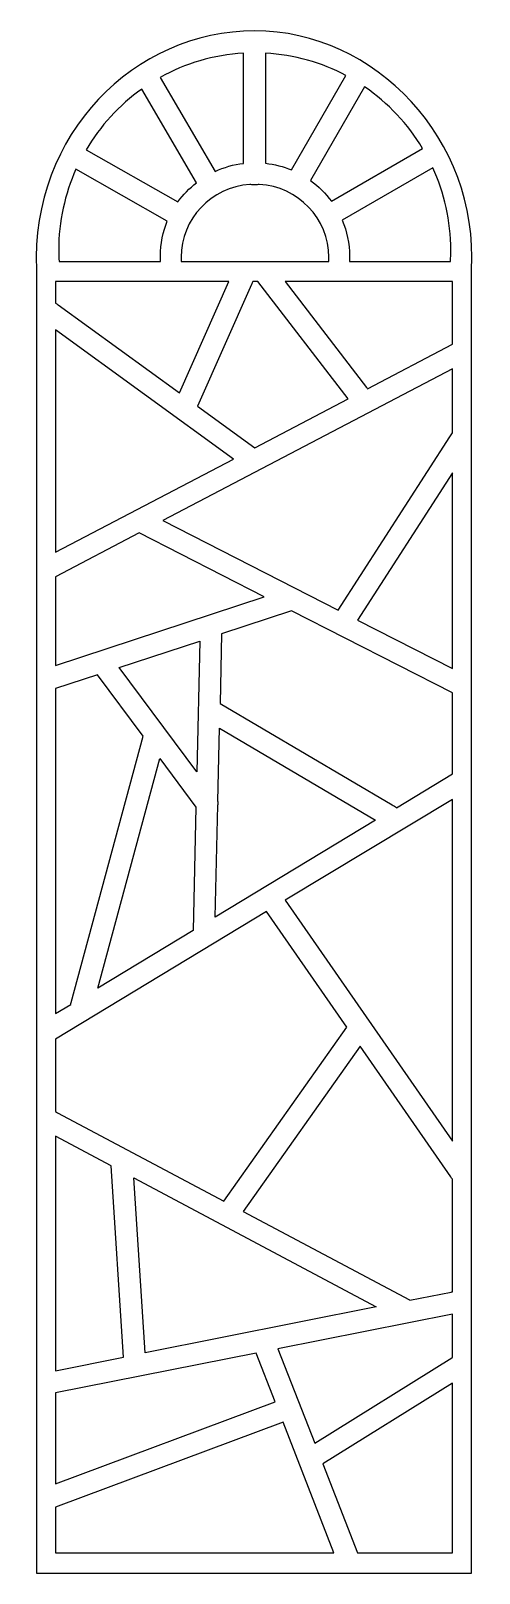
# Model space of a CAD drawing. Header units: centimetres. Extents: x -1.25 to 1.27, y -4.33 to 4.33.
import ezdxf

# ---------------------------------------------------------------- set-up
doc = ezdxf.new("R2010")
doc.units = ezdxf.units.CM
doc.header["$MEASUREMENT"] = 0
doc.layers.add('Layer 1', color=7, linetype='Continuous')

msp = doc.modelspace()

# ---------------------------------------------------------------- linework, layer by layer
at = {"layer": 'Layer 1', "color": 177}
for points, knots in [([(0.00435, 4.33143), (0.68019, 4.33143), (1.26538, 3.72215), (1.22156, 2.98914), (1.22156, 2.98914), (1.22156, 0.56423), (1.22156, -1.89403), (1.22156, -4.33142), (1.22156, -4.33142), (1.22156, -4.33142), (-1.22269, -4.33142), (-1.22269, -4.33142), (-1.22269, -4.33142), (-1.22269, -1.89445), (-1.22269, 0.56641), (-1.22269, 2.98914), (-1.22269, 2.98914), (-1.25399, 3.75365), (-0.67148, 4.33143), (0.00435, 4.33143)], [0, 0, 0, 0, 0.1666667, 0.1666667, 0.1666667, 0.1666667, 0.3333333, 0.3333333, 0.3333333, 0.3333333, 0.5, 0.5, 0.5, 0.5, 0.6666667, 0.6666667, 0.6666667, 0.6666667, 1, 1, 1, 1]), ([(-0.52726, 4.06979), (-0.38675, 4.14814), (-0.2276, 4.19646), (-0.05845, 4.20612), (-0.05845, 4.20612), (-0.05845, 4.20612), (-0.05845, 3.58725), (-0.05845, 3.58725), (-0.05845, 3.58725), (-0.11487, 3.58053), (-0.16863, 3.56501), (-0.21825, 3.54214), (-0.21825, 3.54214), (-0.21825, 3.54214), (-0.52726, 4.06979), (-0.52726, 4.06979)], [0, 0, 0, 0, 0.2, 0.2, 0.2, 0.2, 0.4, 0.4, 0.4, 0.4, 0.6, 0.6, 0.6, 0.6, 1, 1, 1, 1]), ([(0.06394, 4.20632), (0.22673, 4.19751), (0.38031, 4.15284), (0.51704, 4.08009), (0.51704, 4.08009), (0.51704, 4.08009), (0.21103, 3.55009), (0.21103, 3.55009), (0.21103, 3.55009), (0.21103, 3.55009), (0.21099, 3.55002), (0.21099, 3.55002), (0.21099, 3.55002), (0.1649, 3.56925), (0.11551, 3.58222), (0.06394, 3.58785), (0.06394, 3.58785), (0.06394, 3.58785), (0.06394, 4.20632), (0.06394, 4.20632)], [0, 0, 0, 0, 0.1666667, 0.1666667, 0.1666667, 0.1666667, 0.3333333, 0.3333333, 0.3333333, 0.3333333, 0.5, 0.5, 0.5, 0.5, 0.6666667, 0.6666667, 0.6666667, 0.6666667, 1, 1, 1, 1]), ([(-0.94372, 3.66305), (-0.86426, 3.79767), (-0.75731, 3.9141), (-0.63075, 4.00437), (-0.63075, 4.00437), (-0.63075, 4.00437), (-0.32279, 3.4785), (-0.32279, 3.4785), (-0.32279, 3.4785), (-0.36257, 3.44753), (-0.39781, 3.41108), (-0.42728, 3.37033), (-0.42728, 3.37033), (-0.42728, 3.37033), (-0.94372, 3.66305), (-0.94372, 3.66305)], [0, 0, 0, 0, 0.2, 0.2, 0.2, 0.2, 0.4, 0.4, 0.4, 0.4, 0.6, 0.6, 0.6, 0.6, 1, 1, 1, 1]), ([(0.6219, 4.01663), (0.75364, 3.92649), (0.86508, 3.80842), (0.94774, 3.671), (0.94774, 3.671), (0.94774, 3.671), (0.43539, 3.37387), (0.43539, 3.37387), (0.43539, 3.37387), (0.40261, 3.4184), (0.36294, 3.45768), (0.31793, 3.49016), (0.31793, 3.49016), (0.31793, 3.49016), (0.6219, 4.01663), (0.6219, 4.01663)], [0, 0, 0, 0, 0.2, 0.2, 0.2, 0.2, 0.4, 0.4, 0.4, 0.4, 0.6, 0.6, 0.6, 0.6, 1, 1, 1, 1]), ([(-0.52586, 3.03635), (-0.52586, 3.03635), (-1.09568, 3.03635), (-1.09568, 3.03635), (-1.09568, 3.03635), (-1.09684, 3.05722), (-1.09749, 3.07818), (-1.09749, 3.09937), (-1.09749, 3.09937), (-1.09749, 3.26129), (-1.06267, 3.4153), (-1.00019, 3.55419), (-1.00019, 3.55419), (-1.00019, 3.55419), (-0.48701, 3.26332), (-0.48701, 3.26332), (-0.48701, 3.26332), (-0.51215, 3.2024), (-0.52604, 3.13585), (-0.52604, 3.06619), (-0.52604, 3.06619), (-0.52604, 3.0618), (-0.52598, 3.04955), (-0.52586, 3.03635)], [0, 0, 0, 0, 0.1428571, 0.1428571, 0.1428571, 0.1428571, 0.2857143, 0.2857143, 0.2857143, 0.2857143, 0.4285714, 0.4285714, 0.4285714, 0.4285714, 0.5714286, 0.5714286, 0.5714286, 0.5714286, 0.7142857, 0.7142857, 0.7142857, 0.7142857, 1, 1, 1, 1]), ([(1.00505, 3.56251), (1.06992, 3.42145), (1.1062, 3.26454), (1.1062, 3.09937), (1.1062, 3.09937), (1.1062, 3.07818), (1.10554, 3.05722), (1.10439, 3.03635), (1.10439, 3.03635), (1.10439, 3.03635), (0.53659, 3.03635), (0.53659, 3.03635), (0.53659, 3.03635), (0.53671, 3.04955), (0.53677, 3.0618), (0.53677, 3.06619), (0.53677, 3.06619), (0.53677, 3.13738), (0.52228, 3.20534), (0.49607, 3.26733), (0.49607, 3.26733), (0.49607, 3.26733), (1.00505, 3.56251), (1.00505, 3.56251)], [0, 0, 0, 0, 0.1428571, 0.1428571, 0.1428571, 0.1428571, 0.2857143, 0.2857143, 0.2857143, 0.2857143, 0.4285714, 0.4285714, 0.4285714, 0.4285714, 0.5714286, 0.5714286, 0.5714286, 0.5714286, 0.7142857, 0.7142857, 0.7142857, 0.7142857, 1, 1, 1, 1]), ([(0.42022, 3.03635), (0.42022, 3.03635), (-0.40949, 3.03635), (-0.40949, 3.03635), (-0.40949, 3.03635), (-0.40968, 3.04486), (-0.40978, 3.0547), (-0.40978, 3.05965), (-0.40978, 3.05965), (-0.40978, 3.27594), (-0.2387, 3.454), (-0.02337, 3.46866), (-0.02337, 3.46866), (-0.01622, 3.46704), (-0.00762, 3.46614), (0.00274, 3.46614), (0.00274, 3.46614), (0.01365, 3.46614), (0.02259, 3.46713), (0.02996, 3.46892), (0.02996, 3.46892), (0.24723, 3.45627), (0.42051, 3.27732), (0.42051, 3.05965), (0.42051, 3.05965), (0.42051, 3.0547), (0.4204, 3.04486), (0.42022, 3.03635)], [0, 0, 0, 0, 0.125, 0.125, 0.125, 0.125, 0.25, 0.25, 0.25, 0.25, 0.375, 0.375, 0.375, 0.375, 0.5, 0.5, 0.5, 0.5, 0.625, 0.625, 0.625, 0.625, 0.75, 0.75, 0.75, 0.75, 1, 1, 1, 1]), ([(-1.11545, 2.92368), (-1.11545, 2.92368), (-0.1409, 2.92368), (-0.1409, 2.92368), (-0.1409, 2.92368), (-0.1409, 2.92368), (-0.41882, 2.29767), (-0.41882, 2.29767), (-0.41882, 2.29767), (-0.41882, 2.29767), (-1.09994, 2.79194), (-1.09994, 2.79194), (-1.09994, 2.79194), (-1.10508, 2.79566), (-1.11021, 2.7994), (-1.11545, 2.80253), (-1.11545, 2.80253), (-1.11545, 2.80253), (-1.11545, 2.92368), (-1.11545, 2.92368)], [0, 0, 0, 0, 0.1666667, 0.1666667, 0.1666667, 0.1666667, 0.3333333, 0.3333333, 0.3333333, 0.3333333, 0.5, 0.5, 0.5, 0.5, 0.6666667, 0.6666667, 0.6666667, 0.6666667, 1, 1, 1, 1]), ([(-0.00698, 2.92368), (-0.00698, 2.92368), (0.02072, 2.92368), (0.02072, 2.92368), (0.02072, 2.92368), (0.02072, 2.92368), (0.52868, 2.26377), (0.52868, 2.26377), (0.52868, 2.26377), (0.52868, 2.26377), (0.00531, 1.9899), (0.00531, 1.9899), (0.00531, 1.9899), (0.00531, 1.9899), (-0.31714, 2.22388), (-0.31714, 2.22388), (-0.31714, 2.22388), (-0.31714, 2.22388), (-0.01381, 2.90713), (-0.01381, 2.90713), (-0.01381, 2.90713), (-0.01136, 2.91266), (-0.00892, 2.91818), (-0.00698, 2.92368)], [0, 0, 0, 0, 0.1428571, 0.1428571, 0.1428571, 0.1428571, 0.2857143, 0.2857143, 0.2857143, 0.2857143, 0.4285714, 0.4285714, 0.4285714, 0.4285714, 0.5714286, 0.5714286, 0.5714286, 0.5714286, 0.7142857, 0.7142857, 0.7142857, 0.7142857, 1, 1, 1, 1]), ([(0.17524, 2.92368), (0.17524, 2.92368), (1.11544, 2.92368), (1.11544, 2.92368), (1.11544, 2.92368), (1.11544, 2.92368), (1.11544, 2.5708), (1.11544, 2.5708), (1.11544, 2.5708), (1.11544, 2.5708), (0.63876, 2.32137), (0.63876, 2.32137), (0.63876, 2.32137), (0.63693, 2.32386), (0.63503, 2.32632), (0.63313, 2.3288), (0.63313, 2.3288), (0.63313, 2.3288), (0.17524, 2.92368), (0.17524, 2.92368)], [0, 0, 0, 0, 0.1666667, 0.1666667, 0.1666667, 0.1666667, 0.3333333, 0.3333333, 0.3333333, 0.3333333, 0.5, 0.5, 0.5, 0.5, 0.6666667, 0.6666667, 0.6666667, 0.6666667, 1, 1, 1, 1]), ([(-1.11545, 1.40344), (-1.11545, 1.40344), (-1.11545, 2.65174), (-1.11545, 2.65174), (-1.11545, 2.65174), (-1.11545, 2.65174), (-0.11595, 1.92645), (-0.11595, 1.92645), (-0.11595, 1.92645), (-0.11595, 1.92645), (-1.11545, 1.40344), (-1.11545, 1.40344)], [0, 0, 0, 0, 0.25, 0.25, 0.25, 0.25, 0.5, 0.5, 0.5, 0.5, 1, 1, 1, 1]), ([(1.11544, 2.43265), (1.11544, 2.43265), (1.11544, 2.073), (1.11544, 2.073), (1.11544, 2.073), (1.10971, 2.06691), (1.10486, 2.05936), (1.09999, 2.05181), (1.09999, 2.05181), (1.09999, 2.05181), (0.47229, 1.07801), (0.47229, 1.07801), (0.47229, 1.07801), (0.47229, 1.07801), (-0.51258, 1.58075), (-0.51258, 1.58075), (-0.51258, 1.58075), (-0.51258, 1.58075), (1.11544, 2.43265), (1.11544, 2.43265)], [0, 0, 0, 0, 0.1666667, 0.1666667, 0.1666667, 0.1666667, 0.3333333, 0.3333333, 0.3333333, 0.3333333, 0.5, 0.5, 0.5, 0.5, 0.6666667, 0.6666667, 0.6666667, 0.6666667, 1, 1, 1, 1]), ([(1.11544, 1.84905), (1.11544, 1.84905), (1.11544, 0.7497), (1.11544, 0.7497), (1.11544, 0.7497), (1.11544, 0.7497), (0.58225, 1.02187), (0.58225, 1.02187), (0.58225, 1.02187), (0.58225, 1.02187), (1.11544, 1.84905), (1.11544, 1.84905)], [0, 0, 0, 0, 0.25, 0.25, 0.25, 0.25, 0.5, 0.5, 0.5, 0.5, 1, 1, 1, 1]), ([(-1.11545, 0.76615), (-1.11545, 0.76615), (-1.11545, 1.26528), (-1.11545, 1.26528), (-1.11545, 1.26528), (-1.11545, 1.26528), (-0.64552, 1.51118), (-0.64552, 1.51118), (-0.64552, 1.51118), (-0.64552, 1.51118), (0.05802, 1.15205), (0.05802, 1.15205), (0.05802, 1.15205), (0.05802, 1.15205), (-1.11545, 0.76615), (-1.11545, 0.76615)], [0, 0, 0, 0, 0.2, 0.2, 0.2, 0.2, 0.4, 0.4, 0.4, 0.4, 0.6, 0.6, 0.6, 0.6, 1, 1, 1, 1]), ([(1.11544, 0.61227), (1.11544, 0.61227), (1.11544, 0.15782), (1.11544, 0.15782), (1.11544, 0.15782), (1.11544, 0.15782), (0.80027, -0.03237), (0.80027, -0.03237), (0.80027, -0.03237), (0.79356, -0.02572), (0.78469, -0.0205), (0.77582, -0.01527), (0.77582, -0.01527), (0.77582, -0.01527), (-0.19053, 0.55412), (-0.19053, 0.55412), (-0.19053, 0.55412), (-0.19053, 0.55412), (-0.18184, 0.9443), (-0.18184, 0.9443), (-0.18184, 0.9443), (-0.18184, 0.9443), (0.21157, 1.07367), (0.21157, 1.07367), (0.21157, 1.07367), (0.21157, 1.07367), (1.11544, 0.61227), (1.11544, 0.61227)], [0, 0, 0, 0, 0.125, 0.125, 0.125, 0.125, 0.25, 0.25, 0.25, 0.25, 0.375, 0.375, 0.375, 0.375, 0.5, 0.5, 0.5, 0.5, 0.625, 0.625, 0.625, 0.625, 0.75, 0.75, 0.75, 0.75, 1, 1, 1, 1]), ([(-0.32151, 0.16982), (-0.32151, 0.16982), (-0.30517, 0.90374), (-0.30517, 0.90374), (-0.30517, 0.90374), (-0.30517, 0.90374), (-0.75767, 0.75493), (-0.75767, 0.75493), (-0.75767, 0.75493), (-0.75767, 0.75493), (-0.32151, 0.16982), (-0.32151, 0.16982)], [0, 0, 0, 0, 0.25, 0.25, 0.25, 0.25, 0.5, 0.5, 0.5, 0.5, 1, 1, 1, 1]), ([(-1.11545, -1.18838), (-1.11545, -1.18838), (-1.11545, 0.63728), (-1.11545, 0.63728), (-1.11545, 0.63728), (-1.11545, 0.63728), (-0.88022, 0.71463), (-0.88022, 0.71463), (-0.88022, 0.71463), (-0.88022, 0.71463), (-0.62305, 0.36963), (-0.62305, 0.36963), (-0.62305, 0.36963), (-0.62305, 0.36963), (-1.02714, -1.12677), (-1.02714, -1.12677), (-1.02714, -1.12677), (-1.02803, -1.13008), (-1.02893, -1.13337), (-1.02973, -1.13666), (-1.02973, -1.13666), (-1.02973, -1.13666), (-1.11545, -1.18838), (-1.11545, -1.18838)], [0, 0, 0, 0, 0.1428571, 0.1428571, 0.1428571, 0.1428571, 0.2857143, 0.2857143, 0.2857143, 0.2857143, 0.4285714, 0.4285714, 0.4285714, 0.4285714, 0.5714286, 0.5714286, 0.5714286, 0.5714286, 0.7142857, 0.7142857, 0.7142857, 0.7142857, 1, 1, 1, 1]), ([(0.68337, -0.1029), (0.68337, -0.1029), (-0.19365, 0.41386), (-0.19365, 0.41386), (-0.19365, 0.41386), (-0.19365, 0.41386), (-0.20276, 0.00443), (-0.20276, 0.00443), (-0.20276, 0.00443), (-0.20055, -0.00275), (-0.20028, -0.01028), (-0.20327, -0.01838), (-0.20327, -0.01838), (-0.20327, -0.01838), (-0.21724, -0.64637), (-0.21724, -0.64637), (-0.21724, -0.64637), (-0.21724, -0.64637), (0.68337, -0.1029), (0.68337, -0.1029)], [0, 0, 0, 0, 0.1666667, 0.1666667, 0.1666667, 0.1666667, 0.3333333, 0.3333333, 0.3333333, 0.3333333, 0.5, 0.5, 0.5, 0.5, 0.6666667, 0.6666667, 0.6666667, 0.6666667, 1, 1, 1, 1]), ([(-0.34134, -0.72126), (-0.34134, -0.72126), (-0.32593, -0.02895), (-0.32593, -0.02895), (-0.32593, -0.02895), (-0.32593, -0.02895), (-0.52966, 0.24435), (-0.52966, 0.24435), (-0.52966, 0.24435), (-0.52966, 0.24435), (-0.87784, -1.045), (-0.87784, -1.045), (-0.87784, -1.045), (-0.87784, -1.045), (-0.34134, -0.72126), (-0.34134, -0.72126)], [0, 0, 0, 0, 0.2, 0.2, 0.2, 0.2, 0.4, 0.4, 0.4, 0.4, 0.6, 0.6, 0.6, 0.6, 1, 1, 1, 1]), ([(1.11544, 0.01493), (1.11544, 0.01493), (1.11544, -1.90544), (1.11544, -1.90544), (1.11544, -1.90544), (1.11544, -1.90544), (0.17549, -0.55227), (0.17549, -0.55227), (0.17549, -0.55227), (0.17549, -0.55227), (1.11544, 0.01493), (1.11544, 0.01493)], [0, 0, 0, 0, 0.25, 0.25, 0.25, 0.25, 0.5, 0.5, 0.5, 0.5, 1, 1, 1, 1]), ([(-1.11545, -1.73923), (-1.11545, -1.73923), (-1.11545, -1.33127), (-1.11545, -1.33127), (-1.11545, -1.33127), (-1.11545, -1.33127), (0.07055, -0.61559), (0.07055, -0.61559), (0.07055, -0.61559), (0.07055, -0.61559), (0.52125, -1.26443), (0.52125, -1.26443), (0.52125, -1.26443), (0.52125, -1.26443), (-0.17015, -2.24186), (-0.17015, -2.24186), (-0.17015, -2.24186), (-0.17015, -2.24186), (-1.10338, -1.74543), (-1.10338, -1.74543), (-1.10338, -1.74543), (-1.1074, -1.74329), (-1.11142, -1.74114), (-1.11545, -1.73923)], [0, 0, 0, 0, 0.1428571, 0.1428571, 0.1428571, 0.1428571, 0.2857143, 0.2857143, 0.2857143, 0.2857143, 0.4285714, 0.4285714, 0.4285714, 0.4285714, 0.5714286, 0.5714286, 0.5714286, 0.5714286, 0.7142857, 0.7142857, 0.7142857, 0.7142857, 1, 1, 1, 1]), ([(1.11544, -2.11913), (1.11544, -2.11913), (1.11544, -2.75138), (1.11544, -2.75138), (1.11544, -2.75138), (1.11286, -2.75185), (1.11028, -2.75237), (1.10769, -2.75288), (1.10769, -2.75288), (1.10769, -2.75288), (0.87669, -2.79873), (0.87669, -2.79873), (0.87669, -2.79873), (0.87669, -2.79873), (0.87323, -2.79689), (0.87323, -2.79689), (0.87323, -2.79689), (0.87323, -2.79689), (-0.0608, -2.30003), (-0.0608, -2.30003), (-0.0608, -2.30003), (-0.0608, -2.30003), (0.59582, -1.37178), (0.59582, -1.37178), (0.59582, -1.37178), (0.59582, -1.37178), (1.1053, -2.10525), (1.1053, -2.10525), (1.1053, -2.10525), (1.10861, -2.11001), (1.11191, -2.11477), (1.11544, -2.11913)], [0, 0, 0, 0, 0.1111111, 0.1111111, 0.1111111, 0.1111111, 0.2222222, 0.2222222, 0.2222222, 0.2222222, 0.3333333, 0.3333333, 0.3333333, 0.3333333, 0.4444444, 0.4444444, 0.4444444, 0.4444444, 0.5555556, 0.5555556, 0.5555556, 0.5555556, 0.6666667, 0.6666667, 0.6666667, 0.6666667, 0.7777778, 0.7777778, 0.7777778, 0.7777778, 1, 1, 1, 1]), ([(-1.11545, -3.1941), (-1.11545, -3.1941), (-1.11545, -1.87769), (-1.11545, -1.87769), (-1.11545, -1.87769), (-1.11545, -1.87769), (-0.80252, -2.04415), (-0.80252, -2.04415), (-0.80252, -2.04415), (-0.80252, -2.04415), (-0.73253, -3.1181), (-0.73253, -3.1181), (-0.73253, -3.1181), (-0.73253, -3.1181), (-1.11545, -3.1941), (-1.11545, -3.1941)], [0, 0, 0, 0, 0.2, 0.2, 0.2, 0.2, 0.4, 0.4, 0.4, 0.4, 0.6, 0.6, 0.6, 0.6, 1, 1, 1, 1]), ([(-0.61124, -3.09403), (-0.61124, -3.09403), (0.68684, -2.83641), (0.68684, -2.83641), (0.68684, -2.83641), (0.68684, -2.83641), (-0.67526, -2.11184), (-0.67526, -2.11184), (-0.67526, -2.11184), (-0.67526, -2.11184), (-0.61124, -3.09403), (-0.61124, -3.09403)], [0, 0, 0, 0, 0.25, 0.25, 0.25, 0.25, 0.5, 0.5, 0.5, 0.5, 1, 1, 1, 1]), ([(1.11544, -2.87612), (1.11544, -2.87612), (1.11544, -3.12055), (1.11544, -3.12055), (1.11544, -3.12055), (1.11544, -3.12055), (1.11187, -3.12278), (1.11187, -3.12278), (1.11187, -3.12278), (1.11187, -3.12278), (0.34158, -3.60198), (0.34158, -3.60198), (0.34158, -3.60198), (0.34158, -3.60198), (0.13473, -3.07076), (0.13473, -3.07076), (0.13473, -3.07076), (0.13473, -3.07076), (1.11544, -2.87612), (1.11544, -2.87612)], [0, 0, 0, 0, 0.1666667, 0.1666667, 0.1666667, 0.1666667, 0.3333333, 0.3333333, 0.3333333, 0.3333333, 0.5, 0.5, 0.5, 0.5, 0.6666667, 0.6666667, 0.6666667, 0.6666667, 1, 1, 1, 1]), ([(-1.11545, -3.83029), (-1.11545, -3.83029), (-1.11545, -3.31888), (-1.11545, -3.31888), (-1.11545, -3.31888), (-1.11545, -3.31888), (0.01275, -3.09496), (0.01275, -3.09496), (0.01275, -3.09496), (0.01275, -3.09496), (0.11943, -3.36894), (0.11943, -3.36894), (0.11943, -3.36894), (0.11943, -3.36894), (-1.11545, -3.83029), (-1.11545, -3.83029)], [0, 0, 0, 0, 0.2, 0.2, 0.2, 0.2, 0.4, 0.4, 0.4, 0.4, 0.6, 0.6, 0.6, 0.6, 1, 1, 1, 1]), ([(1.11544, -3.26503), (1.11544, -3.26503), (1.11544, -4.2164), (1.11544, -4.2164), (1.11544, -4.2164), (1.11544, -4.2164), (0.5808, -4.2164), (0.5808, -4.2164), (0.5808, -4.2164), (0.5808, -4.2164), (0.38686, -3.7183), (0.38686, -3.7183), (0.38686, -3.7183), (0.38686, -3.7183), (1.11544, -3.26503), (1.11544, -3.26503)], [0, 0, 0, 0, 0.2, 0.2, 0.2, 0.2, 0.4, 0.4, 0.4, 0.4, 0.6, 0.6, 0.6, 0.6, 1, 1, 1, 1]), ([(0.4494, -4.2164), (0.4494, -4.2164), (-1.11545, -4.2164), (-1.11545, -4.2164), (-1.11545, -4.2164), (-1.11545, -4.2164), (-1.11545, -3.96104), (-1.11545, -3.96104), (-1.11545, -3.96104), (-1.11545, -3.96104), (0.16388, -3.48309), (0.16388, -3.48309), (0.16388, -3.48309), (0.16388, -3.48309), (0.4494, -4.2164), (0.4494, -4.2164)], [0, 0, 0, 0, 0.2, 0.2, 0.2, 0.2, 0.4, 0.4, 0.4, 0.4, 0.6, 0.6, 0.6, 0.6, 1, 1, 1, 1])]:
    msp.add_open_spline(points, degree=3, knots=knots, dxfattribs=at)

doc.saveas('drawing.dxf')
